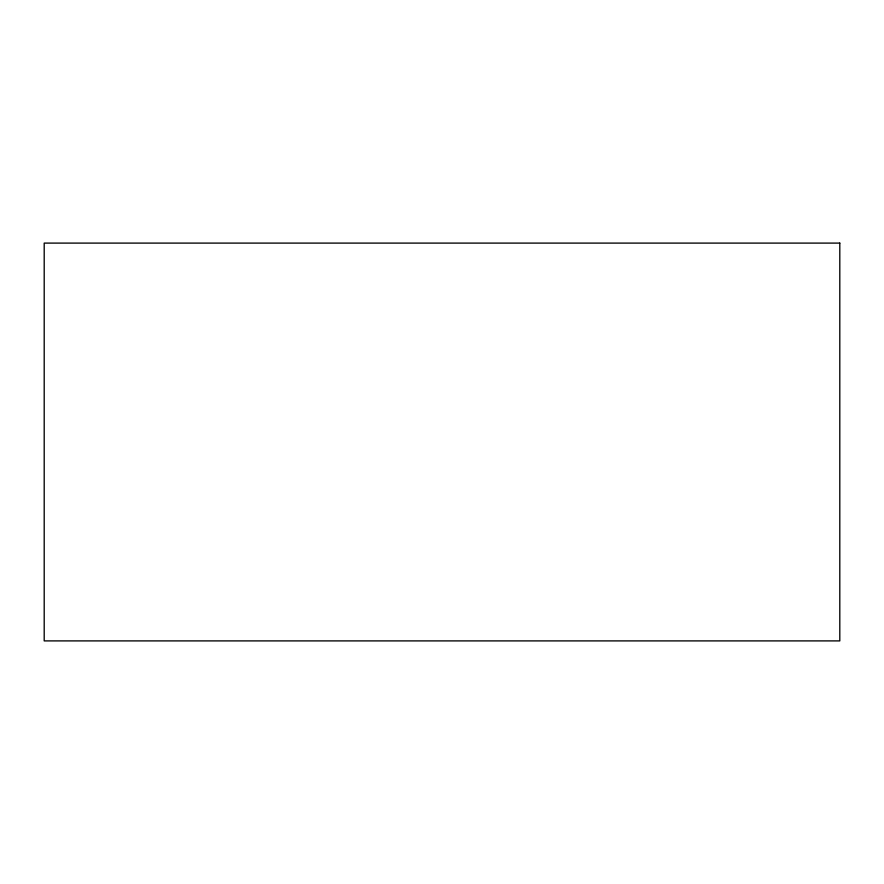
<?xml version="1.0" encoding="UTF-8"?>
<svg xmlns="http://www.w3.org/2000/svg" width="884" height="884" viewBox="0 0 884 884"><rect width="100%" height="100%" fill="white"/><g stroke="black" fill="none" stroke-linecap="round" stroke-linejoin="round"><path stroke-width="1.33" d="M839.8 243.1L44.2 243.1L44.2 640.9L839.8 640.9L839.8 243.1"/></g></svg>
